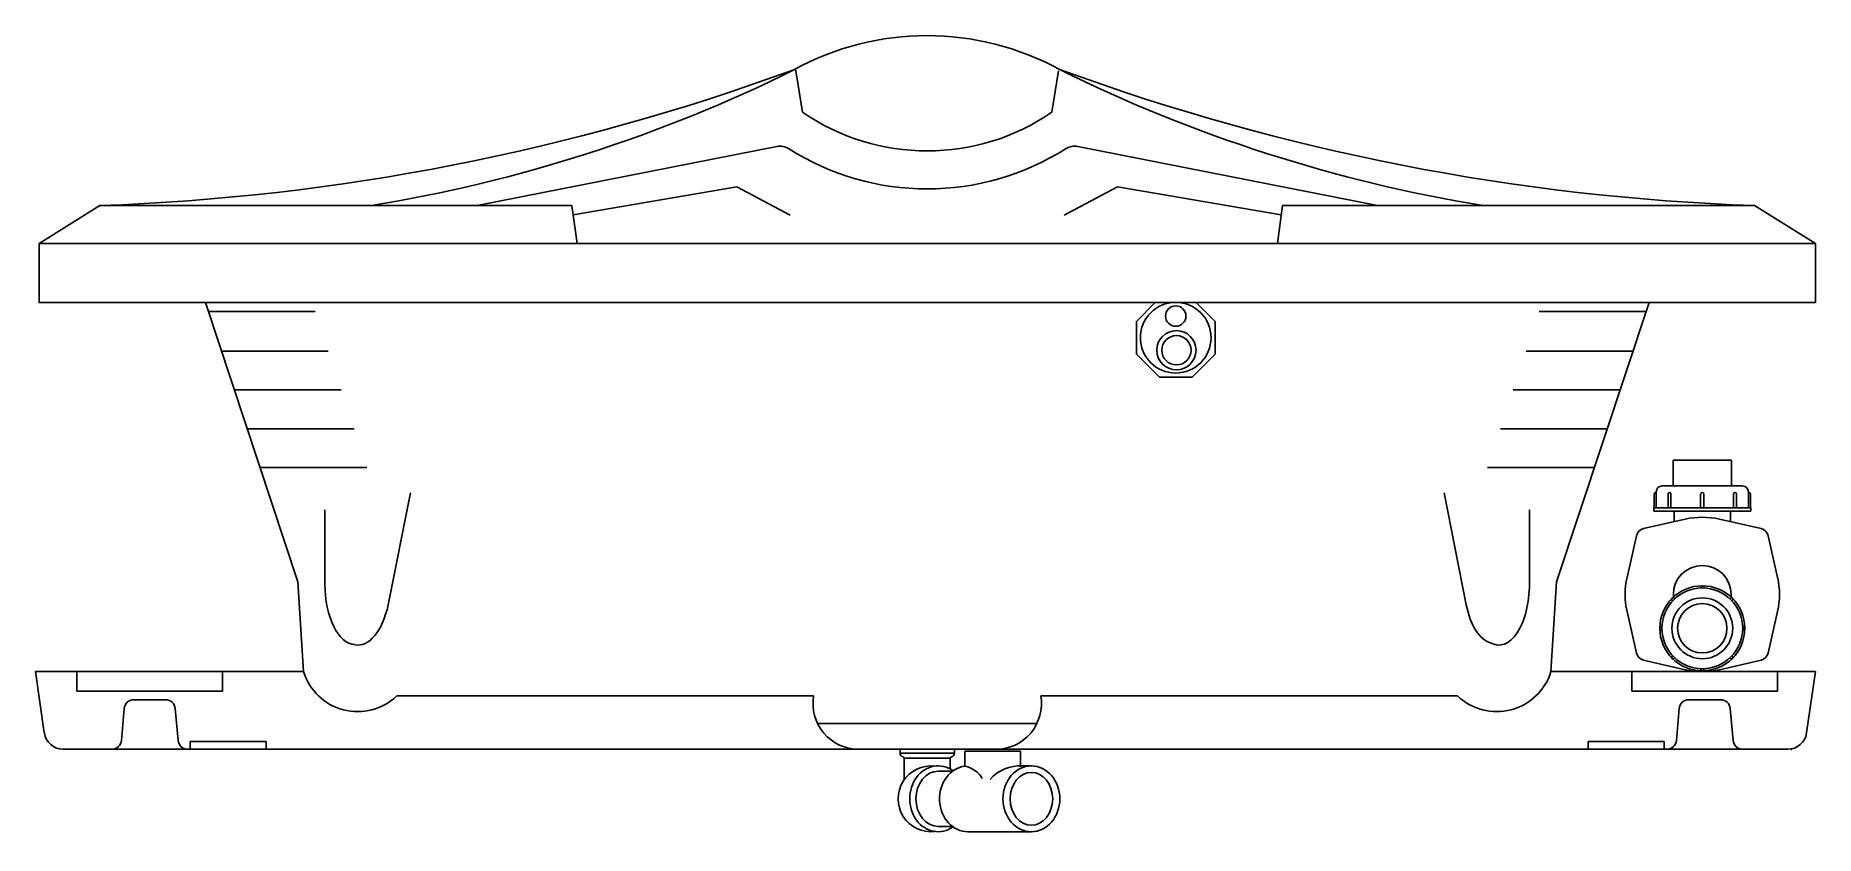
# Model space of a CAD drawing. Header units: millimetres. Extents: x -1269.56 to -1267.73, y 2262.08 to 2262.9.
import ezdxf

# ---------------------------------------------------------------- set-up
doc = ezdxf.new("R2010")
doc.units = ezdxf.units.MM
doc.layers.add('jacuzzi', color=1, linetype='Continuous')
doc.layers.add('LCOTA02', color=1, linetype='Continuous')

msp = doc.modelspace()

# ---------------------------------------------------------------- linework, layer by layer
at = {"layer": 'jacuzzi'}
for p, q in [((-1268.7719, 2262.8218), (-1268.7787, 2262.8644)), ((-1268.5149, 2262.8218), (-1268.5081, 2262.8644)), ((-1269.1072, 2262.7257), (-1268.7984, 2262.7865)), ((-1268.1796, 2262.7257), (-1268.4884, 2262.7865)), ((-1269.0082, 2262.7161), (-1268.8394, 2262.745)), ((-1268.8394, 2262.745), (-1268.7845, 2262.7158)), ((-1268.4473, 2262.745), (-1268.5022, 2262.7158)), ((-1268.2786, 2262.7161), (-1268.4473, 2262.745)), ((-1269.4957, 2262.7257), (-1269.0095, 2262.7257)), ((-1269.0042, 2262.6865), (-1269.0095, 2262.7257)), ((-1268.2826, 2262.6865), (-1268.2773, 2262.7257)), ((-1267.7911, 2262.7257), (-1268.2773, 2262.7257)), ((-1269.5584, 2262.6865), (-1267.7284, 2262.6865)), ((-1269.3871, 2262.6257), (-1269.2918, 2262.3383)), ((-1267.8996, 2262.6257), (-1267.995, 2262.3383)), ((-1269.3841, 2262.6165), (-1269.2739, 2262.6165)), ((-1267.9027, 2262.6165), (-1268.0129, 2262.6165)), ((-1269.2605, 2262.5759), (-1269.3706, 2262.5759)), ((-1268.0263, 2262.5759), (-1267.9162, 2262.5759)), ((-1269.3573, 2262.5359), (-1269.2472, 2262.5359)), ((-1267.9294, 2262.5359), (-1268.0396, 2262.5359)), ((-1269.3441, 2262.4959), (-1269.2339, 2262.4959)), ((-1267.9427, 2262.4959), (-1268.0529, 2262.4959)), ((-1269.3308, 2262.4559), (-1269.2207, 2262.4559)), ((-1267.956, 2262.4559), (-1268.0661, 2262.4559)), ((-1269.1758, 2262.43), (-1269.1987, 2262.3144)), ((-1268.111, 2262.43), (-1268.0881, 2262.3144)), ((-1269.2639, 2262.3362), (-1269.2639, 2262.4122)), ((-1268.0229, 2262.3362), (-1268.0229, 2262.4122)), ((-1269.2918, 2262.3383), (-1269.286, 2262.2457)), ((-1267.995, 2262.3383), (-1268.0008, 2262.2457)), ((-1269.562, 2262.2457), (-1269.286, 2262.2457)), ((-1269.562, 2262.2457), (-1269.553, 2262.1826)), ((-1269.5194, 2262.2257), (-1269.5194, 2262.2457)), ((-1269.3694, 2262.2257), (-1269.3694, 2262.2457)), ((-1267.7284, 2262.2458), (-1268.0008, 2262.2457)), ((-1267.9174, 2262.2257), (-1267.9174, 2262.2457)), ((-1267.7674, 2262.2257), (-1267.7674, 2262.2457)), ((-1267.7284, 2262.2458), (-1267.7374, 2262.1826)), ((-1269.5194, 2262.2257), (-1269.3694, 2262.2257)), ((-1269.4608, 2262.2168), (-1269.428, 2262.2168)), ((-1268.7604, 2262.2206), (-1269.1898, 2262.2206)), ((-1268.5264, 2262.2206), (-1268.097, 2262.2206)), ((-1267.7674, 2262.2257), (-1267.9174, 2262.2257)), ((-1267.826, 2262.2168), (-1267.8588, 2262.2168)), ((-1269.4736, 2262.1749), (-1269.4707, 2262.2076)), ((-1269.4152, 2262.1749), (-1269.4181, 2262.2076)), ((-1267.8716, 2262.1749), (-1267.8687, 2262.2076)), ((-1267.8132, 2262.1749), (-1267.8161, 2262.2076)), ((-1268.7563, 2262.1922), (-1268.5305, 2262.1922)), ((-1269.5335, 2262.1657), (-1267.7568, 2262.1657)), ((-1269.4027, 2262.1657), (-1269.4027, 2262.1736)), ((-1269.4027, 2262.1736), (-1269.3243, 2262.1736)), ((-1269.3243, 2262.1657), (-1269.3243, 2262.1736)), ((-1268.6714, 2262.1617), (-1268.6714, 2262.1657)), ((-1268.6714, 2262.1617), (-1268.6714, 2262.1657)), ((-1268.6154, 2262.1617), (-1268.6714, 2262.1617)), ((-1268.6154, 2262.1617), (-1268.6154, 2262.1657)), ((-1268.6154, 2262.1617), (-1268.6154, 2262.1657)), ((-1268.6045, 2262.1637), (-1268.5473, 2262.1637)), ((-1268.6045, 2262.1637), (-1268.5473, 2262.1637)), ((-1268.6045, 2262.1637), (-1268.6045, 2262.1476)), ((-1268.5473, 2262.1637), (-1268.5473, 2262.1478)), ((-1267.9625, 2262.1657), (-1267.9625, 2262.1736)), ((-1267.8841, 2262.1736), (-1267.9625, 2262.1736)), ((-1267.8841, 2262.1657), (-1267.8841, 2262.1736)), ((-1268.6197, 2262.1564), (-1268.6671, 2262.1564)), ((-1268.6671, 2262.1564), (-1268.667, 2262.1346)), ((-1268.6321, 2262.1432), (-1268.6271, 2262.1432)), ((-1268.6271, 2262.1432), (-1268.6173, 2262.1432)), ((-1268.6197, 2262.1564), (-1268.6198, 2262.1454)), ((-1268.5452, 2262.1486), (-1268.5361, 2262.1486)), ((-1268.6321, 2262.0861), (-1268.6271, 2262.0861)), ((-1268.6271, 2262.0861), (-1268.6173, 2262.0861)), ((-1268.6014, 2262.0807), (-1268.5361, 2262.0807)), ((-1268.5437, 2262.0807), (-1268.5361, 2262.0807))]:
    msp.add_line(p, q, dxfattribs=at)
msp.add_lwpolyline([(-1268.5067, 2262.8657, 0.255739), (-1268.7808, 2262.8656, -0.079434), (-1269.4957, 2262.7257), (-1269.5584, 2262.6865), (-1269.5584, 2262.6257), (-1267.7284, 2262.6257), (-1267.7284, 2262.6865), (-1267.7911, 2262.7257, -0.079434), (-1268.506, 2262.8656)], format="xyb", dxfattribs=at)
for points in [[(-1268.4085, 2262.6257), (-1268.4279, 2262.6063), (-1268.4279, 2262.5728), (-1268.4042, 2262.5491), (-1268.4038, 2262.5491)], [(-1268.4042, 2262.5491), (-1268.3706, 2262.5491), (-1268.3469, 2262.5728), (-1268.3469, 2262.6063), (-1268.3663, 2262.6257)]]:
    msp.add_lwpolyline(points, dxfattribs=at)
for centre, radius in [((-1268.3874, 2262.5896), 0.0364), ((-1268.3874, 2262.6119), 0.0105), ((-1268.3867, 2262.5767), 0.0202), ((-1268.3867, 2262.5767), 0.0151)]:
    msp.add_circle(centre, radius, dxfattribs=at)
for centre, radius, start, end in [((-1269.4656, 2264.2516), 1.5462, 279.2867, 296.3178), ((-1268.7802, 2262.8642), 0.00157, 9.038, 111.1061), ((-1267.8212, 2264.2516), 1.5462, 243.6822, 260.7133), ((-1268.6434, 2263.0094), 0.2274, 235.594, 304.406), ((-1268.7949, 2262.7712), 0.0157, 57.5422, 102.8043), ((-1268.6434, 2263.0094), 0.2666, 237.5422, 302.4578), ((-1268.4919, 2262.7712), 0.0157, 77.1957, 122.4578), ((-1269.2301, 2262.263), 0.0585, 197.2412, 313.5602), ((-1268.0567, 2262.263), 0.0585, 226.4398, 342.7588), ((-1269.4608, 2262.2068), 0.01, 90, 175), ((-1269.428, 2262.2068), 0.01, 5, 90), ((-1268.714, 2262.2128), 0.0471, 170.4059, 270), ((-1268.5728, 2262.2128), 0.0471, 270, 9.5941), ((-1267.8588, 2262.2068), 0.01, 90, 175), ((-1267.826, 2262.2068), 0.01, 5, 90), ((-1269.5335, 2262.1853), 0.0196, 188.1301, 270), ((-1267.7568, 2262.1853), 0.0196, 270, 351.8699), ((-1269.4835, 2262.1757), 0.01, 270, 355), ((-1269.4052, 2262.1757), 0.01, 185, 270), ((-1268.6675, 2262.1617), 0.0039, 180, 257.8805), ((-1268.6193, 2262.1617), 0.0039, 282.1195, 0), ((-1267.8816, 2262.1757), 0.01, 270, 355), ((-1267.8032, 2262.1757), 0.01, 185, 270), ((-1268.6395, 2262.1147), 0.0339, 83.247, 276.753), ((-1268.6686, 2262.1564), 0.0015, 0.5, 77.8805), ((-1268.6182, 2262.1564), 0.0015, 102.1195, 179.5), ((-1268.6105, 2262.1213), 0.0278, 30.9126, 77.4645), ((-1268.5479, 2262.1079), 0.0407, 86.2144, 138.9882)]:
    msp.add_arc(centre, radius, start, end, dxfattribs=at)
for centre, major_axis, ratio, start_param, end_param in [((-1269.2325, 2262.3362), (0, 0.0627), 0.5, 1.570796, 3.126817), ((-1269.2279, 2262.3376), (0.0024, 0.0645), 0.494829, 3.056269, 4.363413), ((-1268.6321, 2262.1147), (0, -0.0339), 0.865498, 2.591089, 6.833689), ((-1268.6321, 2262.1147), (0, -0.0285), 0.806411, 3.141593, 6.283185), ((-1268.6014, 2262.1147), (0, -0.0339), 0.865498, 3.246008, 6.283185)]:
    msp.add_ellipse(centre, major_axis=major_axis, ratio=ratio, start_param=start_param, end_param=end_param, dxfattribs=at)
at = {"layer": 'jacuzzi', "extrusion": (0, 0, -1)}
for centre, major_axis, ratio, start_param, end_param in [((-1268.0543, 2262.3362), (0.0003, 0.0632), 0.496352, 1.568585, 3.415447), ((-1268.0589, 2262.3376), (0, 0.0627), 0.5, 3.2733, 4.334451)]:
    msp.add_ellipse(centre, major_axis=major_axis, ratio=ratio, start_param=start_param, end_param=end_param, dxfattribs=at)
at = {"layer": 'jacuzzi'}
for major_axis, ratio in [((0, -0.0339), 0.865498), ((0, -0.0272), 0.806411)]:
    msp.add_ellipse((-1268.5361, 2262.1147), major_axis=major_axis, ratio=ratio, dxfattribs=at)
for p in [(-1269.4957, 2262.7257), (-1269.5584, 2262.6552), (-1267.7532, 2262.1657)]:
    msp.add_point(p, dxfattribs=at)
at = {"layer": 'LCOTA02'}
for p, q in [((-1267.875, 2262.437), (-1267.875, 2262.4628)), ((-1267.8742, 2262.4636), (-1267.8449, 2262.4636)), ((-1267.8156, 2262.4636), (-1267.8449, 2262.4636)), ((-1267.8148, 2262.437), (-1267.8148, 2262.4628)), ((-1267.8861, 2262.437), (-1267.8035, 2262.437)), ((-1267.8944, 2262.4286), (-1267.8944, 2262.4144)), ((-1267.8929, 2262.4301), (-1267.8928, 2262.4301)), ((-1267.8924, 2262.4307), (-1267.8924, 2262.4152)), ((-1267.8802, 2262.4144), (-1267.8802, 2262.4285)), ((-1267.8772, 2262.4144), (-1267.8772, 2262.4285)), ((-1267.8466, 2262.4144), (-1267.8466, 2262.4285)), ((-1267.8433, 2262.4144), (-1267.8433, 2262.4285)), ((-1267.8127, 2262.4144), (-1267.8127, 2262.4285)), ((-1267.8096, 2262.4144), (-1267.8096, 2262.4285)), ((-1267.7974, 2262.4307), (-1267.7974, 2262.4152)), ((-1267.7969, 2262.4301), (-1267.797, 2262.4301)), ((-1267.7954, 2262.4286), (-1267.7954, 2262.4144)), ((-1267.9054, 2262.393), (-1267.8625, 2262.4028)), ((-1267.8949, 2262.4144), (-1267.8949, 2262.4111)), ((-1267.8949, 2262.4144), (-1267.7949, 2262.4144)), ((-1267.8949, 2262.4111), (-1267.7949, 2262.4111)), ((-1267.8739, 2262.4002), (-1267.8739, 2262.4096)), ((-1267.8273, 2262.4028), (-1267.7844, 2262.393)), ((-1267.8159, 2262.4002), (-1267.8159, 2262.4096)), ((-1267.7949, 2262.4144), (-1267.7949, 2262.4111)), ((-1267.9224, 2262.3428), (-1267.9127, 2262.3857)), ((-1267.7771, 2262.3857), (-1267.7674, 2262.3428)), ((-1267.8747, 2262.3252), (-1267.8747, 2262.3224)), ((-1267.8151, 2262.3252), (-1267.8151, 2262.3224)), ((-1267.9127, 2262.2647), (-1267.9224, 2262.3076)), ((-1267.7674, 2262.3076), (-1267.7771, 2262.2647)), ((-1267.8625, 2262.2477), (-1267.9054, 2262.2575)), ((-1267.7844, 2262.2575), (-1267.8273, 2262.2477))]:
    msp.add_line(p, q, dxfattribs=at)
for radius in [0.0438, 0.0416, 0.0313, 0.0254]:
    msp.add_circle((-1267.8449, 2262.2903), radius, dxfattribs=at)
for centre, radius, start, end in [((-1267.8742, 2262.4628), 0.000762, 90, 180), ((-1267.8156, 2262.4628), 0.000762, 0, 90), ((-1267.8861, 2262.4307), 0.0063, 90, 180), ((-1267.8037, 2262.4307), 0.0063, 0, 90), ((-1267.8929, 2262.4286), 0.0015, 90, 180), ((-1267.8928, 2262.4305), 0.0004, 270, 0), ((-1267.8449, 2262.4285), 0.00165, 0, 180), ((-1267.797, 2262.4305), 0.0004, 180, 270), ((-1267.7969, 2262.4286), 0.0015, 0, 90), ((-1267.8931, 2262.4151), 0.000684, 272.0095, 9.8027), ((-1267.8754, 2262.4096), 0.00152, 0, 90), ((-1267.8449, 2262.3252), 0.0795, 77.2042, 102.7958), ((-1267.8144, 2262.4096), 0.00152, 90, 180), ((-1267.7967, 2262.4151), 0.000684, 170.1973, 267.9905), ((-1267.9033, 2262.3836), 0.00965, 102.7958, 167.2042), ((-1267.7865, 2262.3836), 0.00965, 12.7958, 77.2042), ((-1267.8449, 2262.3252), 0.0795, 167.2042, 192.7958), ((-1267.8449, 2262.3252), 0.0298, 0, 180), ((-1267.8449, 2262.3252), 0.0795, 347.2042, 12.7958), ((-1267.8469, 2262.3323), 0.0004, 272.7869, 4.1886), ((-1267.8449, 2262.3324), 0.00165, 355.8114, 184.1886), ((-1267.8429, 2262.3323), 0.0004, 175.8114, 267.2131), ((-1267.8747, 2262.3201), 0.00165, 40.8114, 229.1886), ((-1267.876, 2262.3185), 0.0004, 317.7869, 49.1886), ((-1267.8732, 2262.3214), 0.0004, 220.8114, 312.2131), ((-1267.8166, 2262.3214), 0.0004, 227.7869, 319.1886), ((-1267.8151, 2262.3201), 0.00165, 310.8114, 139.1886), ((-1267.8138, 2262.3185), 0.0004, 130.8114, 222.2131), ((-1267.8871, 2262.2903), 0.00165, 85.8114, 274.1886), ((-1267.8869, 2262.2923), 0.0004, 265.8114, 357.2131), ((-1267.8869, 2262.2882), 0.0004, 2.7869, 94.1886), ((-1267.8029, 2262.2923), 0.0004, 182.7869, 274.1886), ((-1267.8029, 2262.2882), 0.0004, 85.8114, 177.2131), ((-1267.8028, 2262.2903), 0.00165, 265.8114, 94.1886), ((-1267.9033, 2262.2669), 0.00965, 192.7958, 257.2042), ((-1267.8747, 2262.2605), 0.00165, 130.8114, 319.1886), ((-1267.876, 2262.262), 0.0004, 310.8114, 42.2131), ((-1267.8732, 2262.2591), 0.0004, 47.7869, 139.1886), ((-1267.8166, 2262.2591), 0.0004, 40.8114, 132.2131), ((-1267.8151, 2262.2605), 0.00165, 220.8114, 49.1886), ((-1267.8138, 2262.262), 0.0004, 137.7869, 229.1886), ((-1267.7865, 2262.2669), 0.00965, 282.7958, 347.2042), ((-1267.8449, 2262.3252), 0.0795, 257.2042, 282.7958), ((-1267.8469, 2262.2483), 0.0004, 355.8114, 87.2131), ((-1267.8449, 2262.2481), 0.00165, 175.8114, 4.1886), ((-1267.8429, 2262.2483), 0.0004, 92.7869, 184.1886)]:
    msp.add_arc(centre, radius, start, end, dxfattribs=at)
msp.add_ellipse((-1267.8787, 2262.4285), major_axis=(0, 0.00165), ratio=0.913483, start_param=4.712389, end_param=7.853982, dxfattribs=at)
at = {"layer": 'LCOTA02', "extrusion": (0, 0, -1)}
msp.add_ellipse((-1267.8111, 2262.4285), major_axis=(0, 0.00165), ratio=0.913483, start_param=-1.570796, end_param=1.570796, dxfattribs=at)

doc.saveas('drawing.dxf')
